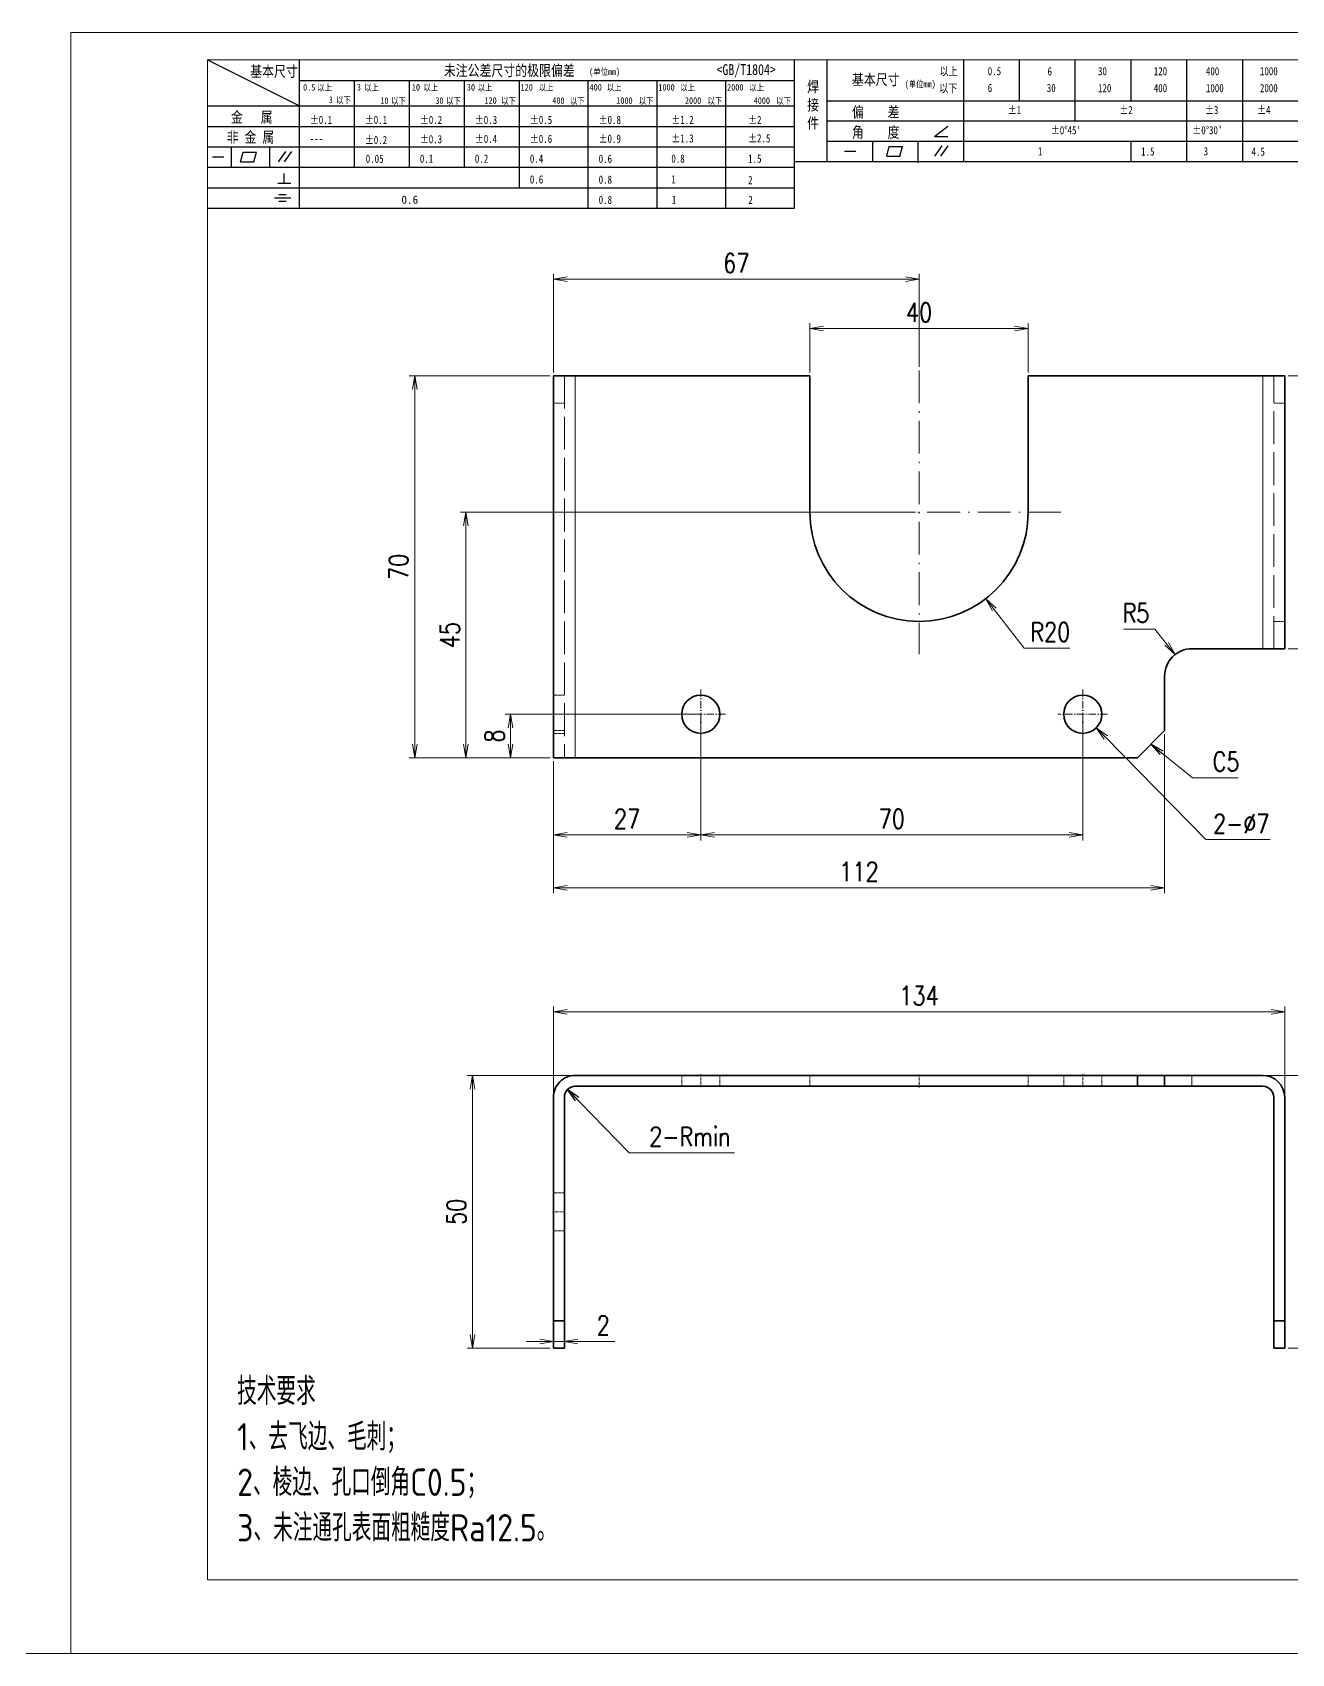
# Model space of a CAD drawing. Header units: millimetres. Extents: x 1333 to 359964, y -52803 to -5704.
# Drawn here: x 165814.4 to 166045.1, y -34570.4 to -34273.4 of the extents above; entities that cross this region are included whole.
import ezdxf

# ---------------------------------------------------------------- set-up
doc = ezdxf.new("R2010")
doc.units = ezdxf.units.MM
doc.header["$LTSCALE"] = 0.5
for name, pattern in [('AM_ISO02W050x2', [3.75, 3, -0.75]), ('AM_ISO08W050x2', [9, 6, -0.75, 1.5, -0.75]), ('DASHDOT', [18.5, 12, -3, 0.5, -3]), ('DASHED', [15, 12, -3])]:
    doc.linetypes.add(name, pattern=pattern)
for name, color, linetype, lineweight in [('中心线', 2, 'AM_ISO08W050x2', 18), ('图框', 7, 'Continuous', 18), ('标注线', 3, 'Continuous', 18), ('粗实线', 7, 'Continuous', 35), ('虚线', 1, 'AM_ISO02W050x2', 18)]:
    doc.layers.add(name, color=color, linetype=linetype, lineweight=lineweight)
doc.layers.add('图\\M+19E79\\M+195B6\\M+18E9A', color=7, linetype='Continuous')
doc.layers.add('打印-禁用', color=7, linetype='Continuous', lineweight=15, plot=False)
doc.styles.add('DIM', font='romans.shx', dxfattribs={"width": 0.8, "bigfont": 'bigfont.shx'})
doc.styles.add('国标', font='simfang.ttf', dxfattribs={"width": 0.8})
doc.styles.add('机械长仿宋', font='gbenor.shx', dxfattribs={"height": 1, "bigfont": 'gbcbig.shx'})
doc.dimstyles.new('DEH 1-1', dxfattribs={"dimtxt": 3.5, "dimasz": 2.5, "dimexe": 1, "dimexo": 0.625, "dimgap": 1.2, "dimtad": 1, "dimtoh": 1, "dimdsep": 46, "dimtxsty": 'DIM', "dimblk": 'OPEN', "dimcen": 0, "dimclrd": 8, "dimclre": 8, "dimclrt": 2, "dimazin": 2, "dimtfac": 0.5, "dimtmove": 0, "dimatfit": 3, "dimldrblk": 'OPEN', "dimfxl": 0, "dimtolj": 2, "dimlwd": 18, "dimlwe": 18, "dimarcsym": 0})
doc.dimstyles.new('DEH 1-1$0', dxfattribs={"dimtxt": 3.5, "dimasz": 2.5, "dimexe": 1, "dimexo": 0.625, "dimgap": 1.2, "dimtad": 1, "dimzin": 9, "dimdsep": 46, "dimtxsty": 'DIM', "dimblk": 'OPEN', "dimcen": 0, "dimclrd": 8, "dimclre": 8, "dimclrt": 2, "dimazin": 2, "dimtfac": 0.5, "dimtmove": 0, "dimatfit": 3, "dimldrblk": 'OPEN', "dimfxl": 0, "dimtolj": 2, "dimlwd": 18, "dimlwe": 18, "dimarcsym": 0})
doc.dimstyles.new('DEH 1-1$3', dxfattribs={"dimtxt": 3.5, "dimasz": 2.5, "dimexe": 1, "dimexo": 0.625, "dimgap": 1.2, "dimtad": 1, "dimtoh": 1, "dimdsep": 46, "dimtxsty": 'DIM', "dimblk": 'OPEN', "dimcen": 0, "dimclrd": 8, "dimclre": 8, "dimclrt": 2, "dimazin": 2, "dimtfac": 0.5, "dimtofl": 0, "dimtmove": 0, "dimatfit": 3, "dimldrblk": 'OPEN', "dimfxl": 0, "dimtolj": 2, "dimlwd": 18, "dimlwe": 18, "dimarcsym": 0})
doc.dimstyles.new('DEH 1-1$4', dxfattribs={"dimtxt": 3.5, "dimasz": 2.5, "dimexe": 1, "dimexo": 0.625, "dimgap": 1.2, "dimtad": 1, "dimtoh": 1, "dimdsep": 46, "dimtxsty": 'DIM', "dimblk": 'OPEN', "dimcen": 0, "dimclrd": 8, "dimclre": 8, "dimclrt": 2, "dimazin": 2, "dimtfac": 0.5, "dimtofl": 0, "dimtmove": 0, "dimatfit": 3, "dimldrblk": 'OPEN', "dimfxl": 0, "dimtolj": 2, "dimlwd": 18, "dimlwe": 18, "dimarcsym": 0})

# ---------------------------------------------------------------- blocks, each defined once
blk = doc.blocks.new('GZDEH零件A3图框V01版')
at = {"layer": '图\\M+19E79\\M+195B6\\M+18E9A', "color": 9}
for p, q in [((2882.49, -1554.46), (2899.37, -1562.92)), ((2899.37, -1581.67), (2899.37, -1554.46)), ((2990.09, -1581.67), (2990.09, -1554.46)), ((2996.09, -1573.08), (2996.09, -1554.46)), ((3021.09, -1561.98), (3021.09, -1554.46)), ((3031.31, -1561.98), (3031.31, -1554.46)), ((3041.53, -1561.98), (3041.53, -1554.46)), ((3051.75, -1561.98), (3051.75, -1554.46)), ((3061.98, -1561.98), (3061.98, -1554.46)), ((3072.2, -1561.98), (3072.2, -1554.46)), ((2899.37, -1558.24), (2990.09, -1558.24)), ((2909.45, -1574.17), (2909.45, -1558.24)), ((2919.53, -1574.17), (2919.53, -1558.24)), ((2929.61, -1574.17), (2929.61, -1558.24)), ((2939.69, -1577.92), (2939.69, -1558.24)), ((2952.29, -1581.67), (2952.29, -1558.24)), ((2964.89, -1581.67), (2964.89, -1558.24)), ((2977.49, -1581.67), (2977.49, -1558.24)), ((2996.09, -1561.98), (3113.09, -1561.98)), ((3021.09, -1573.08), (3021.09, -1561.98)), ((3041.53, -1565.68), (3041.53, -1561.98)), ((3061.98, -1573.08), (3061.98, -1561.98)), ((3072.2, -1573.08), (3072.2, -1561.98)), ((2882.49, -1562.92), (2990.09, -1562.92)), ((2882.49, -1566.67), (2990.09, -1566.67)), ((2996.09, -1565.68), (3113.09, -1565.68)), ((3015.75, -1568.51), (3018.15, -1566.66)), ((2882.49, -1570.42), (2990.09, -1570.42)), ((2886.92, -1574.12), (2886.92, -1570.42)), ((2893.91, -1574.12), (2893.91, -1570.42)), ((2996.09, -1569.38), (3113.09, -1569.38)), ((3004.42, -1573.08), (3004.42, -1569.38)), ((3006.97, -1572.12), (3007.45, -1570.33)), ((3007.45, -1570.33), (3009.86, -1570.33)), ((3009.39, -1572.12), (3009.86, -1570.33)), ((3012.75, -1573.08), (3012.75, -1569.38)), ((3015.75, -1568.51), (3018.15, -1568.51)), ((3015.81, -1572.12), (3017.15, -1570.26)), ((3016.89, -1572.12), (3018.23, -1570.26)), ((3051.75, -1573.08), (3051.75, -1569.38)), ((2883.43, -1572.27), (2885.49, -1572.27)), ((2888.59, -1573.16), (2889.07, -1571.37)), ((2888.59, -1573.16), (2891, -1573.16)), ((2889.07, -1571.37), (2891.48, -1571.37)), ((2891, -1573.16), (2891.48, -1571.37)), ((2895.52, -1573.16), (2896.85, -1571.3)), ((2896.6, -1573.16), (2897.94, -1571.3)), ((2990.09, -1573.08), (3113.09, -1573.08)), ((2999.26, -1571.23), (3001.32, -1571.23)), ((3006.97, -1572.12), (3009.39, -1572.12)), ((3012.75, -1573.33), (3012.75, -1573.08)), ((2882.49, -1574.17), (2990.09, -1574.17)), ((2895.42, -1577.05), (2897.81, -1577.05)), ((2896.58, -1577.05), (2896.58, -1575.28)), ((2882.49, -1577.92), (2990.09, -1577.92)), ((2894.79, -1579.77), (2897.77, -1579.77)), ((2895.57, -1579.17), (2896.92, -1579.17)), ((2882.49, -1581.67), (2990.09, -1581.67)), ((2895.57, -1580.37), (2896.93, -1580.37))]:
    blk.add_line(p, q, dxfattribs=at)
at = {"layer": '图框', "linetype": 'Continuous'}
for p, q in [((2882.49, -1554.46), (2882.49, -1832.96)), ((3272.49, -1554.46), (2882.49, -1554.46)), ((2882.49, -1832.96), (3272.49, -1832.96))]:
    blk.add_line(p, q, dxfattribs=at)
at = {"layer": '打印-禁用', "linetype": 'Continuous'}
for p, q in [((2857.49, -1549.46), (2857.49, -1846.46)), ((3277.49, -1549.46), (2857.49, -1549.46)), ((2857.49, -1846.46), (3277.49, -1846.46))]:
    blk.add_line(p, q, dxfattribs=at)
at = {"layer": '图\\M+19E79\\M+195B6\\M+18E9A', "color": 9, "style": '国标', "width": 0.8}
for s, height, p in [('基本尺寸', 2, (2890.33, -1557.58)), ('未注公差尺寸的极限偏差', 2, (2925.81, -1557.44)), ('<GB/T1804>', 2, (2975.78, -1557.27)), ('以上', 1.5, (3016.64, -1557.33)), ('0.5', 1.5, (3025.49, -1557.3)), ('6', 1.5, (3036.45, -1557.34)), ('30', 1.5, (3045.69, -1557.31)), ('120', 1.5, (3055.91, -1557.31)), ('400', 1.5, (3065.46, -1557.31)), ('1000', 1.5, (3075.36, -1557.31)), ('30', 1.2, (2930.04, -1560.11)), ('基本尺寸', 2, (3000.6, -1559.1)), ('以下', 1.5, (3016.58, -1560.43)), ('6', 1.5, (3025.49, -1560.38)), ('30', 1.5, (3036.31, -1560.39)), ('120', 1.5, (3045.69, -1560.41)), ('400', 1.5, (3055.91, -1560.41)), ('1000', 1.5, (3065.46, -1560.41)), ('2000', 1.5, (3075.36, -1560.41)), ('金   属', 2, (2886.82, -1565.98)), ('±0.1', 1.5, (2901.27, -1566.23)), ('±0.1', 1.5, (2911.35, -1566.23)), ('±0.2', 1.5, (2921.43, -1566.23)), ('±0.3', 1.5, (2931.51, -1566.23)), ('±0.5', 1.5, (2941.59, -1566.23)), ('±0.8', 1.5, (2954.19, -1566.23)), ('±1.2', 1.5, (2967.51, -1566.23)), ('±2', 1.5, (2981.58, -1566.23)), ('偏    差', 2, (3000.6, -1565.04)), ('±1', 1.5, (3029.16, -1564.42)), ('±2', 1.5, (3049.61, -1564.42)), ('±3', 1.5, (3065.3, -1564.42)), ('±4', 1.5, (3074.85, -1564.42)), ('非 金 属', 2, (2886.02, -1569.65)), ('±0.3', 1.5, (2921.43, -1569.77)), ('±0.4', 1.5, (2931.51, -1569.71)), ('±0.6', 1.5, (2941.59, -1569.71)), ('±0.9', 1.5, (2954.19, -1569.68)), ('±1.3', 1.5, (2967.51, -1569.62)), ('±2.5', 1.5, (2981.58, -1569.61)), ('角    度', 2, (3000.6, -1568.74)), ("±0%%D45'", 1.5, (3037.06, -1568.12)), ("±0%%D30'", 1.5, (3062.98, -1568.12)), ('---', 1.5, (2901.27, -1569.65)), ('±0.2', 1.5, (2911.35, -1569.92)), ('1', 1.5, (3034.69, -1571.98)), ('1.5', 1.5, (3053.59, -1572.01)), ('3', 1.5, (3065.05, -1571.98)), ('4.5', 1.5, (3073.82, -1572.05)), ('0.1', 1.5, (2921.43, -1573.34)), ('0.2', 1.5, (2931.51, -1573.33)), ('0.4', 1.5, (2941.59, -1573.33)), ('0.6', 1.5, (2954.19, -1573.35)), ('0.8', 1.5, (2967.51, -1573.33)), ('1.5', 1.5, (2981.58, -1573.34)), ('0.6', 1.5, (2941.59, -1577.14)), ('0.8', 1.5, (2954.19, -1577.17)), ('1', 1.5, (2967.51, -1577.12)), ('2', 1.5, (2981.58, -1577.26)), ('0.8', 1.5, (2954.19, -1580.87)), ('1', 1.5, (2967.59, -1580.86)), ('2', 1.5, (2981.62, -1580.89))]:
    blk.add_text(s, height=height, dxfattribs=at).set_placement(p)
at = {"layer": '图\\M+19E79\\M+195B6\\M+18E9A', "color": 9, "lineweight": 15, "style": '国标', "width": 0.8}
for s, p in [('(单位mm)', (2952.44, -1557.27)), ('0.5', (2900.03, -1560.11)), ('以上', (2902.64, -1560.16)), ('3', (2909.88, -1560.11)), ('以上', (2911.25, -1560.16)), ('10', (2919.96, -1560.11)), ('以上', (2922.09, -1560.16)), ('以上', (2932.02, -1560.16)), ('120', (2939.88, -1560.11)), ('以上', (2943.21, -1560.16)), ('400', (2952.52, -1560.11)), ('以上', (2955.68, -1560.16)), ('1000', (2965.12, -1560.11)), ('以上', (2969.16, -1560.16)), ('2000', (2977.72, -1560.11)), ('以上', (2981.8, -1560.16)), ('(单位mm)', (3010.27, -1559.51)), ('3', (2904.73, -1562.41)), ('以下', (2906.1, -1562.46)), ('10', (2914.19, -1562.54)), ('以下', (2916.18, -1562.59)), ('30', (2924.27, -1562.54)), ('以下', (2926.26, -1562.59)), ('120', (2933.26, -1562.54)), ('以下', (2936.34, -1562.59)), ('400', (2945.7, -1562.54)), ('以下', (2948.94, -1562.59)), ('1000', (2957.41, -1562.54)), ('以下', (2961.54, -1562.59)), ('2000', (2969.99, -1562.54)), ('以下', (2974.14, -1562.59)), ('4000', (2982.59, -1562.54)), ('以下', (2986.74, -1562.59))]:
    blk.add_text(s, height=1.2, dxfattribs=at).set_placement(p)
at = {"layer": '图\\M+19E79\\M+195B6\\M+18E9A', "color": 9, "lineweight": 13, "style": '国标'}
blk.add_text('0.6', height=1.5, dxfattribs=at).set_placement((2918.05, -1580.85))
at = {"layer": '图\\M+19E79\\M+195B6\\M+18E9A', "color": 9, "style": '国标'}
for s, insert, char_height, width, attachment_point in [('焊\\P接\\P件', (2992.39, -1558.41), 2, 3.1877, 1), ('0.05', (2911.51, -1573.37), 1.5, 5.1982, 7)]:
    blk.add_mtext(s, dxfattribs=dict(at, insert=insert, char_height=char_height, width=width, attachment_point=attachment_point))
blk = doc.blocks.new('DEH A3')
at = {"layer": '图框'}
blk.add_blockref('GZDEH零件A3图框V01版', (-2857.49, 1846.46), dxfattribs=at)
blk = doc.blocks.new('_Open')
at = {"color": 0, "linetype": 'ByBlock', "lineweight": -2}
for p, q in [((-1, 0.17), (0, 0)), ((-1, -0.17), (0, 0)), ((0, 0), (-1, 0))]:
    blk.add_line(p, q, dxfattribs=at)
blk = doc.blocks.new('*D410')
at = {"layer": 'Defpoints', "color": 0, "transparency": 16777216}
for p in [(165936.84, -34398.31), (165909.84, -34406.31), (165909.84, -34420.43)]:
    blk.add_point(p, dxfattribs=at)
at = {"layer": '标注线', "color": 8, "lineweight": 18, "transparency": 16777216}
for p, q in [((165936.84, -34398.94), (165936.84, -34421.43)), ((165909.84, -34406.94), (165909.84, -34421.43)), ((165934.34, -34420.43), (165912.34, -34420.43))]:
    blk.add_line(p, q, dxfattribs=at)
at = {"layer": '标注线', "color": 8, "lineweight": 18, "transparency": 16777216, "xscale": 2.5, "yscale": 2.5, "zscale": 2.5, "rotation": 180}
blk.add_blockref('_Open', (165909.84, -34420.43), dxfattribs=at)
at = {"layer": '标注线', "color": 8, "lineweight": 18, "transparency": 16777216, "xscale": 2.5, "yscale": 2.5, "zscale": 2.5}
blk.add_blockref('_Open', (165936.84, -34420.43), dxfattribs=at)
at = {"layer": '标注线', "color": 2, "transparency": 16777216, "insert": (165923.34, -34417.48), "char_height": 3.5, "attachment_point": 5, "style": 'DIM'}
blk.add_mtext('\\A2;27', dxfattribs=at)
blk = doc.blocks.new('*D411')
at = {"layer": 'Defpoints', "color": 0, "transparency": 16777216}
for p in [(165936.84, -34398.31), (166006.84, -34398.32), (166006.84, -34420.43)]:
    blk.add_point(p, dxfattribs=at)
at = {"layer": '标注线', "color": 8, "lineweight": 18, "transparency": 16777216}
for p, q in [((165936.84, -34398.94), (165936.84, -34421.43)), ((166006.84, -34398.94), (166006.84, -34421.43)), ((165939.34, -34420.43), (166004.34, -34420.43))]:
    blk.add_line(p, q, dxfattribs=at)
at = {"layer": '标注线', "color": 8, "lineweight": 18, "transparency": 16777216, "xscale": 2.5, "yscale": 2.5, "zscale": 2.5, "rotation": 180}
blk.add_blockref('_Open', (165936.84, -34420.43), dxfattribs=at)
at = {"layer": '标注线', "color": 8, "lineweight": 18, "transparency": 16777216, "xscale": 2.5, "yscale": 2.5, "zscale": 2.5}
blk.add_blockref('_Open', (166006.84, -34420.43), dxfattribs=at)
at = {"layer": '标注线', "color": 2, "transparency": 16777216, "insert": (165971.84, -34417.48), "char_height": 3.5, "attachment_point": 5, "style": 'DIM'}
blk.add_mtext('\\A2;70', dxfattribs=at)
blk = doc.blocks.new('*D412')
at = {"layer": 'Defpoints', "color": 0, "transparency": 16777216}
for p in [(166021.84, -34401.32), (165909.84, -34406.94), (165909.84, -34430.09)]:
    blk.add_point(p, dxfattribs=at)
at = {"layer": '标注线', "color": 8, "lineweight": 18, "transparency": 16777216}
for p, q in [((166021.84, -34401.94), (166021.84, -34431.09)), ((165909.84, -34407.56), (165909.84, -34431.09)), ((166019.34, -34430.09), (165912.34, -34430.09))]:
    blk.add_line(p, q, dxfattribs=at)
at = {"layer": '标注线', "color": 8, "lineweight": 18, "transparency": 16777216, "xscale": 2.5, "yscale": 2.5, "zscale": 2.5, "rotation": 180}
blk.add_blockref('_Open', (165909.84, -34430.09), dxfattribs=at)
at = {"layer": '标注线', "color": 8, "lineweight": 18, "transparency": 16777216, "xscale": 2.5, "yscale": 2.5, "zscale": 2.5}
blk.add_blockref('_Open', (166021.84, -34430.09), dxfattribs=at)
at = {"layer": '标注线', "color": 2, "transparency": 16777216, "insert": (165965.84, -34427.14), "char_height": 3.5, "attachment_point": 5, "style": 'DIM'}
blk.add_mtext('\\A2;112', dxfattribs=at)
blk = doc.blocks.new('*D413')
at = {"layer": 'Defpoints', "color": 0, "transparency": 16777216}
for p in [(166043.85, -34336.32), (166058.5, -34336.32), (166043.85, -34386.32)]:
    blk.add_point(p, dxfattribs=at)
at = {"layer": '标注线', "color": 8, "lineweight": 18, "transparency": 16777216}
for p, q in [((166044.47, -34336.32), (166059.5, -34336.32)), ((166058.5, -34383.82), (166058.5, -34338.82)), ((166044.47, -34386.32), (166059.5, -34386.32))]:
    blk.add_line(p, q, dxfattribs=at)
at = {"layer": '标注线', "color": 8, "lineweight": 18, "transparency": 16777216, "xscale": 2.5, "yscale": 2.5, "zscale": 2.5}
for p, rotation in [((166058.5, -34336.32), 90), ((166058.5, -34386.32), 270)]:
    blk.add_blockref('_Open', p, dxfattribs=dict(at, rotation=rotation))
at = {"layer": '标注线', "color": 2, "transparency": 16777216, "insert": (166055.55, -34361.32), "char_height": 3.5, "attachment_point": 5, "rotation": 90, "style": 'DIM'}
blk.add_mtext('\\A2;50', dxfattribs=at)
blk = doc.blocks.new('*D414')
at = {"layer": 'Defpoints', "color": 0, "transparency": 16777216}
for p in [(166023.75, -34387.39), (166026.85, -34391.32)]:
    blk.add_point(p, dxfattribs=at)
at = {"layer": '标注线', "color": 8, "lineweight": 18, "transparency": 16777216}
for p, q in [((166014.33, -34382.71), (166020.07, -34382.71)), ((166020.07, -34382.71), (166022.21, -34385.42))]:
    blk.add_line(p, q, dxfattribs=at)
at = {"layer": '标注线', "color": 8, "lineweight": 18, "transparency": 16777216, "xscale": 2.5, "yscale": 2.5, "zscale": 2.5, "rotation": 308.2097426750609}
blk.add_blockref('_Open', (166023.75, -34387.39), dxfattribs=at)
at = {"layer": '标注线', "color": 2, "transparency": 16777216, "insert": (166016.6, -34379.76), "char_height": 3.5, "attachment_point": 5, "style": 'DIM'}
blk.add_mtext('\\A2;R5', dxfattribs=at)
blk = doc.blocks.new('*D415')
at = {"layer": 'Defpoints', "color": 0, "transparency": 16777216}
for p in [(165976.85, -34361.32), (165893.81, -34406.31), (165909.84, -34406.31)]:
    blk.add_point(p, dxfattribs=at)
at = {"layer": '标注线', "color": 8, "lineweight": 18, "transparency": 16777216}
for p, q in [((165976.22, -34361.32), (165892.81, -34361.32)), ((165893.81, -34363.82), (165893.81, -34403.81)), ((165909.22, -34406.31), (165892.81, -34406.31))]:
    blk.add_line(p, q, dxfattribs=at)
at = {"layer": '标注线', "color": 8, "lineweight": 18, "transparency": 16777216, "xscale": 2.5, "yscale": 2.5, "zscale": 2.5}
for p, rotation in [((165893.81, -34361.32), 90), ((165893.81, -34406.31), 270)]:
    blk.add_blockref('_Open', p, dxfattribs=dict(at, rotation=rotation))
at = {"layer": '标注线', "color": 2, "transparency": 16777216, "insert": (165890.86, -34383.81), "char_height": 3.5, "attachment_point": 5, "rotation": 90, "style": 'DIM'}
blk.add_mtext('\\A2;45', dxfattribs=at)
blk = doc.blocks.new('*D416')
at = {"layer": 'Defpoints', "color": 0, "transparency": 16777216}
for p in [(165936.84, -34398.31), (165901.99, -34406.31), (165909.22, -34406.31)]:
    blk.add_point(p, dxfattribs=at)
at = {"layer": '标注线', "color": 8, "lineweight": 18, "transparency": 16777216}
for p, q in [((165936.22, -34398.31), (165900.99, -34398.31)), ((165901.99, -34400.81), (165901.99, -34403.81)), ((165908.59, -34406.31), (165900.99, -34406.31))]:
    blk.add_line(p, q, dxfattribs=at)
at = {"layer": '标注线', "color": 8, "lineweight": 18, "transparency": 16777216, "xscale": 2.5, "yscale": 2.5, "zscale": 2.5}
for p, rotation in [((165901.99, -34398.31), 90), ((165901.99, -34406.31), 270)]:
    blk.add_blockref('_Open', p, dxfattribs=dict(at, rotation=rotation))
at = {"layer": '标注线', "color": 2, "transparency": 16777216, "insert": (165899.04, -34402.31), "char_height": 3.5, "attachment_point": 5, "rotation": 90, "style": 'DIM'}
blk.add_mtext('\\A2;8', dxfattribs=at)
blk = doc.blocks.new('*D417')
at = {"layer": 'Defpoints', "color": 0, "transparency": 16777216}
for p in [(165909.85, -34336.31), (165884.44, -34406.31), (165909.85, -34406.31)]:
    blk.add_point(p, dxfattribs=at)
at = {"layer": '标注线', "color": 8, "lineweight": 18, "transparency": 16777216}
for p, q in [((165909.22, -34336.31), (165883.44, -34336.31)), ((165884.44, -34338.81), (165884.44, -34403.81)), ((165909.22, -34406.31), (165883.44, -34406.31))]:
    blk.add_line(p, q, dxfattribs=at)
at = {"layer": '标注线', "color": 8, "lineweight": 18, "transparency": 16777216, "xscale": 2.5, "yscale": 2.5, "zscale": 2.5}
for p, rotation in [((165884.44, -34336.31), 90), ((165884.44, -34406.31), 270)]:
    blk.add_blockref('_Open', p, dxfattribs=dict(at, rotation=rotation))
at = {"layer": '标注线', "color": 2, "transparency": 16777216, "insert": (165881.49, -34371.31), "char_height": 3.5, "attachment_point": 5, "rotation": 90, "style": 'DIM'}
blk.add_mtext('\\A2;70', dxfattribs=at)
blk = doc.blocks.new('*D418')
at = {"layer": 'Defpoints', "color": 0, "transparency": 16777216}
for p in [(165909.85, -34318.6), (165976.85, -34335.32), (165909.85, -34336.31)]:
    blk.add_point(p, dxfattribs=at)
at = {"layer": '标注线', "color": 8, "lineweight": 18, "transparency": 16777216}
for p, q in [((165909.85, -34335.69), (165909.85, -34317.6)), ((165976.85, -34334.69), (165976.85, -34317.6)), ((165974.35, -34318.6), (165912.35, -34318.6))]:
    blk.add_line(p, q, dxfattribs=at)
at = {"layer": '标注线', "color": 8, "lineweight": 18, "transparency": 16777216, "xscale": 2.5, "yscale": 2.5, "zscale": 2.5, "rotation": 180}
blk.add_blockref('_Open', (165909.85, -34318.6), dxfattribs=at)
at = {"layer": '标注线', "color": 8, "lineweight": 18, "transparency": 16777216, "xscale": 2.5, "yscale": 2.5, "zscale": 2.5}
blk.add_blockref('_Open', (165976.85, -34318.6), dxfattribs=at)
at = {"layer": '标注线', "color": 2, "transparency": 16777216, "insert": (165943.35, -34315.65), "char_height": 3.5, "attachment_point": 5, "style": 'DIM'}
blk.add_mtext('\\A2;67', dxfattribs=at)
blk = doc.blocks.new('*D419')
at = {"layer": 'Defpoints', "color": 0, "transparency": 16777216}
for p in [(165996.85, -34327.64), (165956.85, -34336.31), (165996.85, -34336.32)]:
    blk.add_point(p, dxfattribs=at)
at = {"layer": '标注线', "color": 8, "lineweight": 18, "transparency": 16777216}
for p, q in [((165956.85, -34335.69), (165956.85, -34326.64)), ((165996.85, -34335.69), (165996.85, -34326.64)), ((165959.35, -34327.64), (165994.35, -34327.64))]:
    blk.add_line(p, q, dxfattribs=at)
at = {"layer": '标注线', "color": 8, "lineweight": 18, "transparency": 16777216, "xscale": 2.5, "yscale": 2.5, "zscale": 2.5, "rotation": 180}
blk.add_blockref('_Open', (165956.85, -34327.64), dxfattribs=at)
at = {"layer": '标注线', "color": 8, "lineweight": 18, "transparency": 16777216, "xscale": 2.5, "yscale": 2.5, "zscale": 2.5}
blk.add_blockref('_Open', (165996.85, -34327.64), dxfattribs=at)
at = {"layer": '标注线', "color": 2, "transparency": 16777216, "insert": (165976.85, -34324.69), "char_height": 3.5, "attachment_point": 5, "style": 'DIM'}
blk.add_mtext('\\A2;40', dxfattribs=at)
blk = doc.blocks.new('*D420')
at = {"layer": 'Defpoints', "color": 0, "transparency": 16777216}
for p in [(165976.85, -34361.32), (165989.08, -34377.14)]:
    blk.add_point(p, dxfattribs=at)
at = {"layer": '标注线', "color": 8, "lineweight": 18, "transparency": 16777216}
for p, q in [((165996.09, -34386.2), (165990.61, -34379.11)), ((166004.49, -34386.2), (165996.09, -34386.2))]:
    blk.add_line(p, q, dxfattribs=at)
at = {"layer": '标注线', "color": 8, "lineweight": 18, "transparency": 16777216, "xscale": 2.5, "yscale": 2.5, "zscale": 2.5, "rotation": 127.7136049502034}
blk.add_blockref('_Open', (165989.08, -34377.14), dxfattribs=at)
at = {"layer": '标注线', "color": 2, "transparency": 16777216, "insert": (166000.89, -34383.25), "char_height": 3.5, "attachment_point": 5, "style": 'DIM'}
blk.add_mtext('\\A2;R20', dxfattribs=at)
blk = doc.blocks.new('*D421')
at = {"layer": 'Defpoints', "color": 0, "transparency": 16777216}
for p in [(166004.39, -34395.82), (166009.3, -34400.81)]:
    blk.add_point(p, dxfattribs=at)
at = {"layer": '标注线', "color": 8, "lineweight": 18, "transparency": 16777216}
for p, q in [((166029.42, -34421.29), (166011.05, -34402.6)), ((166041.16, -34421.29), (166029.42, -34421.29))]:
    blk.add_line(p, q, dxfattribs=at)
at = {"layer": '标注线', "color": 8, "lineweight": 18, "transparency": 16777216, "xscale": 2.5, "yscale": 2.5, "zscale": 2.5, "rotation": 134.508532167249}
blk.add_blockref('_Open', (166009.3, -34400.81), dxfattribs=at)
at = {"layer": '标注线', "color": 2, "transparency": 16777216, "insert": (166035.89, -34418.34), "char_height": 3.5, "attachment_point": 5, "style": 'DIM'}
blk.add_mtext('\\A2;2-%%c7', dxfattribs=at)
blk = doc.blocks.new('*D425')
at = {"layer": 'Defpoints', "color": 0, "transparency": 16777216}
for p in [(165895.01, -34464.47), (165913.84, -34464.47), (165909.84, -34514.47)]:
    blk.add_point(p, dxfattribs=at)
at = {"layer": '标注线', "color": 8, "lineweight": 18, "transparency": 16777216}
for p, q in [((165913.22, -34464.47), (165894.01, -34464.47)), ((165895.01, -34511.97), (165895.01, -34466.97)), ((165909.22, -34514.47), (165894.01, -34514.47))]:
    blk.add_line(p, q, dxfattribs=at)
at = {"layer": '标注线', "color": 8, "lineweight": 18, "transparency": 16777216, "xscale": 2.5, "yscale": 2.5, "zscale": 2.5}
for p, rotation in [((165895.01, -34464.47), 90), ((165895.01, -34514.47), 270)]:
    blk.add_blockref('_Open', p, dxfattribs=dict(at, rotation=rotation))
at = {"layer": '标注线', "color": 2, "transparency": 16777216, "insert": (165892.06, -34489.47), "char_height": 3.5, "attachment_point": 5, "rotation": 90, "style": 'DIM'}
blk.add_mtext('\\A2;50', dxfattribs=at)
blk = doc.blocks.new('*D426')
at = {"layer": 'Defpoints', "color": 0, "transparency": 16777216}
for p in [(166039.85, -34464.47), (166053.48, -34464.47), (166043.85, -34514.47)]:
    blk.add_point(p, dxfattribs=at)
at = {"layer": '标注线', "color": 8, "lineweight": 18, "transparency": 16777216}
for p, q in [((166040.47, -34464.47), (166054.48, -34464.47)), ((166053.48, -34511.97), (166053.48, -34466.97)), ((166044.47, -34514.47), (166054.48, -34514.47))]:
    blk.add_line(p, q, dxfattribs=at)
at = {"layer": '标注线', "color": 8, "lineweight": 18, "transparency": 16777216, "xscale": 2.5, "yscale": 2.5, "zscale": 2.5}
for p, rotation in [((166053.48, -34464.47), 90), ((166053.48, -34514.47), 270)]:
    blk.add_blockref('_Open', p, dxfattribs=dict(at, rotation=rotation))
at = {"layer": '标注线', "color": 2, "transparency": 16777216, "insert": (166050.53, -34489.47), "char_height": 3.5, "attachment_point": 5, "rotation": 90, "style": 'DIM'}
blk.add_mtext('\\A2;50', dxfattribs=at)
blk = doc.blocks.new('*D427')
at = {"layer": 'Defpoints', "color": 0, "transparency": 16777216}
for p in [(165909.84, -34452.83), (165909.84, -34468.47), (166043.85, -34468.47)]:
    blk.add_point(p, dxfattribs=at)
at = {"layer": '标注线', "color": 8, "lineweight": 18, "transparency": 16777216}
for p, q in [((165909.84, -34467.84), (165909.84, -34451.83)), ((166043.85, -34467.84), (166043.85, -34451.83)), ((166041.35, -34452.83), (165912.34, -34452.83))]:
    blk.add_line(p, q, dxfattribs=at)
at = {"layer": '标注线', "color": 8, "lineweight": 18, "transparency": 16777216, "xscale": 2.5, "yscale": 2.5, "zscale": 2.5, "rotation": 180}
blk.add_blockref('_Open', (165909.84, -34452.83), dxfattribs=at)
at = {"layer": '标注线', "color": 8, "lineweight": 18, "transparency": 16777216, "xscale": 2.5, "yscale": 2.5, "zscale": 2.5}
blk.add_blockref('_Open', (166043.85, -34452.83), dxfattribs=at)
at = {"layer": '标注线', "color": 2, "transparency": 16777216, "insert": (165976.84, -34449.88), "char_height": 3.5, "attachment_point": 5, "style": 'DIM'}
blk.add_mtext('\\A2;134', dxfattribs=at)
blk = doc.blocks.new('*D510')
at = {"layer": 'Defpoints', "color": 0, "transparency": 16777216}
for p in [(165911.84, -34513.22), (165909.84, -34514.47), (165911.84, -34514.47)]:
    blk.add_point(p, dxfattribs=at)
at = {"layer": '标注线', "color": 8, "lineweight": 18, "transparency": 16777216}
for p, q in [((165907.34, -34513.22), (165904.84, -34513.22)), ((165909.84, -34513.84), (165909.84, -34512.22)), ((165909.84, -34513.22), (165911.84, -34513.22)), ((165911.84, -34513.84), (165911.84, -34512.22)), ((165914.34, -34513.22), (165921.11, -34513.22))]:
    blk.add_line(p, q, dxfattribs=at)
at = {"layer": '标注线', "color": 8, "lineweight": 18, "transparency": 16777216, "xscale": 2.5, "yscale": 2.5, "zscale": 2.5}
blk.add_blockref('_Open', (165909.84, -34513.22), dxfattribs=at)
at = {"layer": '标注线', "color": 8, "lineweight": 18, "transparency": 16777216, "xscale": 2.5, "yscale": 2.5, "zscale": 2.5, "rotation": 180}
blk.add_blockref('_Open', (165911.84, -34513.22), dxfattribs=at)
at = {"layer": '标注线', "color": 2, "transparency": 16777216, "insert": (165918.98, -34510.27), "char_height": 3.5, "attachment_point": 5, "style": 'DIM'}
blk.add_mtext('\\A2;2', dxfattribs=at)

msp = doc.modelspace()

# ---------------------------------------------------------------- linework, layer by layer
at = {"color": 7, "lineweight": 13}
for p, q in [((165913.844, -34406.311), (165913.848, -34336.311)), ((166039.848, -34336.319), (166039.845, -34386.319))]:
    msp.add_line(p, q, dxfattribs=at)
at = {"color": 7, "lineweight": 13, "ltscale": 0.05}
msp.add_line((166026.845, -34466.469), (166026.845, -34464.469), dxfattribs=at)
at = {"layer": '中心线', "linetype": 'DASHDOT', "lineweight": 13}
for p, q in [((165976.847, -34335.315), (165976.847, -34387.315)), ((166002.847, -34361.315), (165950.847, -34361.315))]:
    msp.add_line(p, q, dxfattribs=at)
at = {"layer": '中心线', "linetype": 'DASHDOT', "lineweight": 13, "ltscale": 0.227499}
for p, q in [((165936.845, -34393.763), (165936.845, -34402.863)), ((166006.845, -34393.767), (166006.845, -34402.867)), ((165941.395, -34398.313), (165932.295, -34398.313)), ((166011.395, -34398.317), (166002.295, -34398.317))]:
    msp.add_line(p, q, dxfattribs=at)
at = {"layer": '中心线', "linetype": 'DASHDOT', "lineweight": 13, "ltscale": 0.060001}
msp.add_line((165909.645, -34398.311), (165912.045, -34398.311), dxfattribs=at)
at = {"layer": '中心线', "linetype": 'DASHDOT', "lineweight": 13, "ltscale": 0.060015}
msp.add_line((165936.845, -34464.269), (165936.845, -34466.67), dxfattribs=at)
at = {"layer": '中心线', "linetype": 'DASHDOT', "lineweight": 13, "ltscale": 0.06}
msp.add_line((165976.847, -34466.669), (165976.847, -34464.269), dxfattribs=at)
at = {"layer": '中心线', "linetype": 'DASHDOT', "lineweight": 13, "ltscale": 0.060016}
msp.add_line((166006.845, -34464.269), (166006.845, -34466.67), dxfattribs=at)
at = {"layer": '中心线', "linetype": 'DASHDOT', "lineweight": 13, "ltscale": 0.060007}
msp.add_line((165909.645, -34489.469), (165912.045, -34489.469), dxfattribs=at)
at = {"layer": '标注线'}
msp.add_line((160574.502, -34570.402), (179981.94, -34570.402), dxfattribs=at)
at = {"layer": '粗实线', "lineweight": 35}
for p, q in [((165909.844, -34406.311), (165909.848, -34336.311)), ((165956.849, -34336.314), (165913.848, -34336.311)), ((165956.847, -34361.314), (165956.849, -34336.314)), ((165996.849, -34336.316), (165996.847, -34361.316)), ((166039.848, -34336.319), (165996.849, -34336.316)), ((166043.848, -34336.319), (166043.845, -34386.319)), ((165913.844, -34406.311), (166016.844, -34406.317)), ((165913.844, -34464.469), (166016.844, -34464.469)), ((165913.844, -34466.469), (166016.844, -34466.469)), ((165909.844, -34468.469), (165909.844, -34509.469)), ((165911.844, -34468.469), (165911.844, -34509.469)), ((166041.845, -34468.469), (166041.845, -34509.469)), ((166043.845, -34468.469), (166043.845, -34509.469))]:
    msp.add_line(p, q, dxfattribs=at)
at = {"layer": '粗实线', "lineweight": 35, "ltscale": 0.1}
for p, q in [((165913.848, -34336.311), (165909.848, -34336.311)), ((166043.848, -34336.319), (166039.848, -34336.319)), ((166039.845, -34386.319), (166043.845, -34386.319)), ((165909.844, -34406.311), (165913.844, -34406.311))]:
    msp.add_line(p, q, dxfattribs=at)
at = {"layer": '粗实线', "lineweight": 35, "ltscale": 0.325}
for p, q in [((166026.845, -34386.318), (166039.845, -34386.319)), ((166026.845, -34464.469), (166039.845, -34464.469)), ((166026.845, -34466.469), (166039.845, -34466.469))]:
    msp.add_line(p, q, dxfattribs=at)
at = {"layer": '粗实线', "lineweight": 35, "ltscale": 0.25}
msp.add_line((166021.845, -34401.318), (166021.845, -34391.318), dxfattribs=at)
at = {"layer": '粗实线', "lineweight": 35, "ltscale": 0.176777}
msp.add_line((166021.845, -34401.318), (166016.844, -34406.317), dxfattribs=at)
at = {"layer": '粗实线', "lineweight": 35, "ltscale": 0.05}
for p, q in [((166016.844, -34466.469), (166016.844, -34464.469)), ((166021.845, -34466.469), (166021.845, -34464.469)), ((165909.844, -34509.469), (165911.844, -34509.469)), ((166041.845, -34509.469), (166043.845, -34509.469)), ((165909.845, -34514.469), (165911.845, -34514.469)), ((166041.846, -34514.469), (166043.846, -34514.469))]:
    msp.add_line(p, q, dxfattribs=at)
at = {"layer": '粗实线', "lineweight": 35, "ltscale": 0.125008}
for p, q in [((166021.845, -34464.469), (166016.844, -34464.469)), ((166021.845, -34466.469), (166016.844, -34466.469)), ((166021.845, -34464.469), (166026.845, -34464.469)), ((166021.845, -34466.469), (166026.845, -34466.469))]:
    msp.add_line(p, q, dxfattribs=at)
at = {"layer": '粗实线', "lineweight": 35, "ltscale": 0.125001}
for p, q in [((165909.844, -34509.469), (165909.845, -34514.469)), ((165911.844, -34509.469), (165911.845, -34514.469)), ((166041.845, -34509.469), (166041.846, -34514.469)), ((166043.846, -34514.469), (166043.845, -34509.469))]:
    msp.add_line(p, q, dxfattribs=at)
at = {"layer": '粗实线', "lineweight": 35}
for centre in [(165936.845, -34398.313), (166006.845, -34398.317)]:
    msp.add_circle(centre, 3.5, dxfattribs=at)
for centre, radius, start, end in [((165976.847, -34361.315), 20, 179.99655, 359.99655), ((166026.845, -34391.318), 5, 89.99655, 179.99655), ((165913.844, -34468.469), 4, 89.99999, 179.99999), ((165913.844, -34468.469), 2, 89.99999, 179.99999), ((166039.845, -34468.469), 4, 359.99999, 89.99999), ((166039.845, -34468.469), 2, 359.99999, 89.99999)]:
    msp.add_arc(centre, radius, start, end, dxfattribs=at)
at = {"layer": '虚线', "linetype": 'DASHED', "lineweight": 13}
for p, q in [((165911.848, -34336.311), (165911.844, -34406.311)), ((165913.848, -34336.311), (165913.844, -34406.311)), ((166039.845, -34386.319), (166039.848, -34336.319)), ((166041.845, -34386.319), (166041.848, -34336.319))]:
    msp.add_line(p, q, dxfattribs=at)
at = {"layer": '虚线', "linetype": 'DASHED', "lineweight": 13, "ltscale": 0.05}
for p, q in [((165911.848, -34341.311), (165909.848, -34341.311)), ((166043.848, -34341.319), (166041.848, -34341.319)), ((166041.846, -34381.319), (166043.846, -34381.319)), ((165909.845, -34394.811), (165911.845, -34394.811)), ((165909.845, -34401.311), (165911.845, -34401.311)), ((165909.845, -34401.811), (165911.845, -34401.811)), ((165933.345, -34464.469), (165933.345, -34466.469)), ((165940.345, -34464.469), (165940.345, -34466.469)), ((165956.847, -34464.469), (165956.847, -34466.469)), ((165996.847, -34464.469), (165996.847, -34466.469)), ((166003.345, -34464.469), (166003.345, -34466.469)), ((166010.345, -34464.469), (166010.345, -34466.469)), ((165909.845, -34485.969), (165911.845, -34485.969)), ((165909.845, -34492.969), (165911.845, -34492.969)), ((165911.848, -34509.469), (165909.848, -34509.469)), ((166043.848, -34509.469), (166041.848, -34509.469))]:
    msp.add_line(p, q, dxfattribs=at)
at = {"layer": '虚线', "linetype": 'DASHED', "lineweight": 13, "ltscale": 9.06106e-05}
msp.add_line((165911.848, -34514.469), (165911.845, -34514.469), dxfattribs=at)
at = {"layer": '虚线', "linetype": 'DASHED', "lineweight": 13, "ltscale": 6.04071e-05}
msp.add_line((166043.848, -34514.469), (166043.846, -34514.469), dxfattribs=at)

# ---------------------------------------------------------------- block references
at = {"layer": '图框'}
msp.add_blockref('DEH A3', (165821.433, -34570.402), dxfattribs=at)

# ---------------------------------------------------------------- texts
at = {"layer": '标注线', "color": 2, "char_height": 3.5, "attachment_point": 7, "style": 'DIM'}
for s, insert in [('\\A2;C5', (166030.644, -34408.745)), ('\\A2;2-Rmin', (165927.41, -34477.435))]:
    msp.add_mtext(s, dxfattribs=dict(at, insert=insert))
at = {"layer": '标注线', "color": 2, "insert": (165851.888, -34549.846), "char_height": 5, "width": 114.82461, "attachment_point": 7, "style": '机械长仿宋'}
msp.add_mtext('\\A2;技术要求\\P1、去飞边、毛刺；\\P2、棱边、孔口倒角C0.5；\\P3、未注通孔表面粗糙度Ra12.5。', dxfattribs=at)

# ---------------------------------------------------------------- dimensions: what is measured, and where the dimension line sits
at = {"layer": '标注线'}
for base, p1, p2, picture, middle in [((165909.848, -34318.603), (165976.847, -34335.315), (165909.848, -34336.311), '*D418', (165943.348, -34315.653)), ((165996.849, -34327.639), (165956.849, -34336.314), (165996.849, -34336.316), '*D419', (165976.849, -34324.689)), ((165909.844, -34420.432), (165936.845, -34398.313), (165909.844, -34406.311), '*D410', (165923.345, -34417.482)), ((166006.845, -34420.432), (165936.845, -34398.313), (166006.845, -34398.317), '*D411', (165971.845, -34417.482)), ((165909.844, -34430.091), (166021.845, -34401.318), (165909.844, -34406.936), '*D412', (165965.844, -34427.141)), ((165909.844, -34452.827), (166043.845, -34468.469), (165909.844, -34468.469), '*D427', (165976.845, -34449.877))]:
    dim = msp.add_linear_dim(base=base, p1=p1, p2=p2, dimstyle='DEH 1-1$0', dxfattribs=at)
    dim.commit()
    dim.dimension.update_dxf_attribs({"geometry": picture, "text_midpoint": middle})
for base, p1, p2, picture, middle in [((165884.439, -34406.311), (165909.848, -34336.311), (165909.848, -34406.311), '*D417', (165881.489, -34371.311)), ((166058.504, -34336.319), (166043.845, -34386.319), (166043.848, -34336.319), '*D413', (166055.554, -34361.319)), ((165893.806, -34406.311), (165976.847, -34361.315), (165909.844, -34406.311), '*D415', (165890.856, -34383.813)), ((165901.988, -34406.311), (165936.845, -34398.313), (165909.219, -34406.311), '*D416', (165899.038, -34402.312)), ((165895.011, -34464.469), (165909.845, -34514.469), (165913.844, -34464.469), '*D425', (165892.061, -34489.469)), ((166053.484, -34464.469), (166043.848, -34514.469), (166039.845, -34464.469), '*D426', (166050.534, -34489.469))]:
    dim = msp.add_linear_dim(base=base, p1=p1, p2=p2, angle=90, dimstyle='DEH 1-1$0', dxfattribs=at)
    dim.commit()
    dim.dimension.update_dxf_attribs({"geometry": picture, "text_midpoint": middle})
for center, mpoint, picture, middle in [((165976.847, -34361.315), (165989.081, -34377.137), '*D420', (166000.892, -34386.203)), ((166026.845, -34391.318), (166023.752, -34387.389), '*D414', (166016.599, -34382.705))]:
    dim = msp.add_radius_dim(center=center, mpoint=mpoint, dimstyle='DEH 1-1$4', dxfattribs=at)
    dim.commit()
    dim.dimension.update_dxf_attribs({"geometry": picture, "text_midpoint": middle, "dimtype": 164})
dim = msp.add_diameter_dim_2p(p1=(166004.391, -34395.821), p2=(166009.298, -34400.813), dimstyle='DEH 1-1$3', override={"dimpost": '2-%%c<>'}, dxfattribs=at)
dim.commit()
dim.dimension.update_dxf_attribs({"geometry": '*D421', "text_midpoint": (166035.889, -34421.285), "dimtype": 163})
dim = msp.add_linear_dim(base=(165911.845, -34513.216), p1=(165909.845, -34514.469), p2=(165911.845, -34514.469), dimstyle='DEH 1-1$0', override={"dimarcsym": 1}, dxfattribs=at)
dim.commit()
dim.dimension.update_dxf_attribs({"geometry": '*D510', "text_midpoint": (165918.978, -34510.266)})

# ---------------------------------------------------------------- leaders
at = {"layer": '标注线', "annotation_type": 0, "has_hookline": 1, "hookline_direction": 0}
for points, text_width in [([(166019.344, -34403.818), (166026.944, -34409.945), (166029.444, -34409.945)], 4.667), ([(165912.43, -34467.055), (165923.71, -34478.635), (165926.21, -34478.635)], 15.6)]:
    msp.add_leader(points, dimstyle='DEH 1-1', override={"dimgap": 1.2, "dimtad": 1}, dxfattribs=dict(at, text_width=text_width))

doc.saveas('drawing.dxf')
